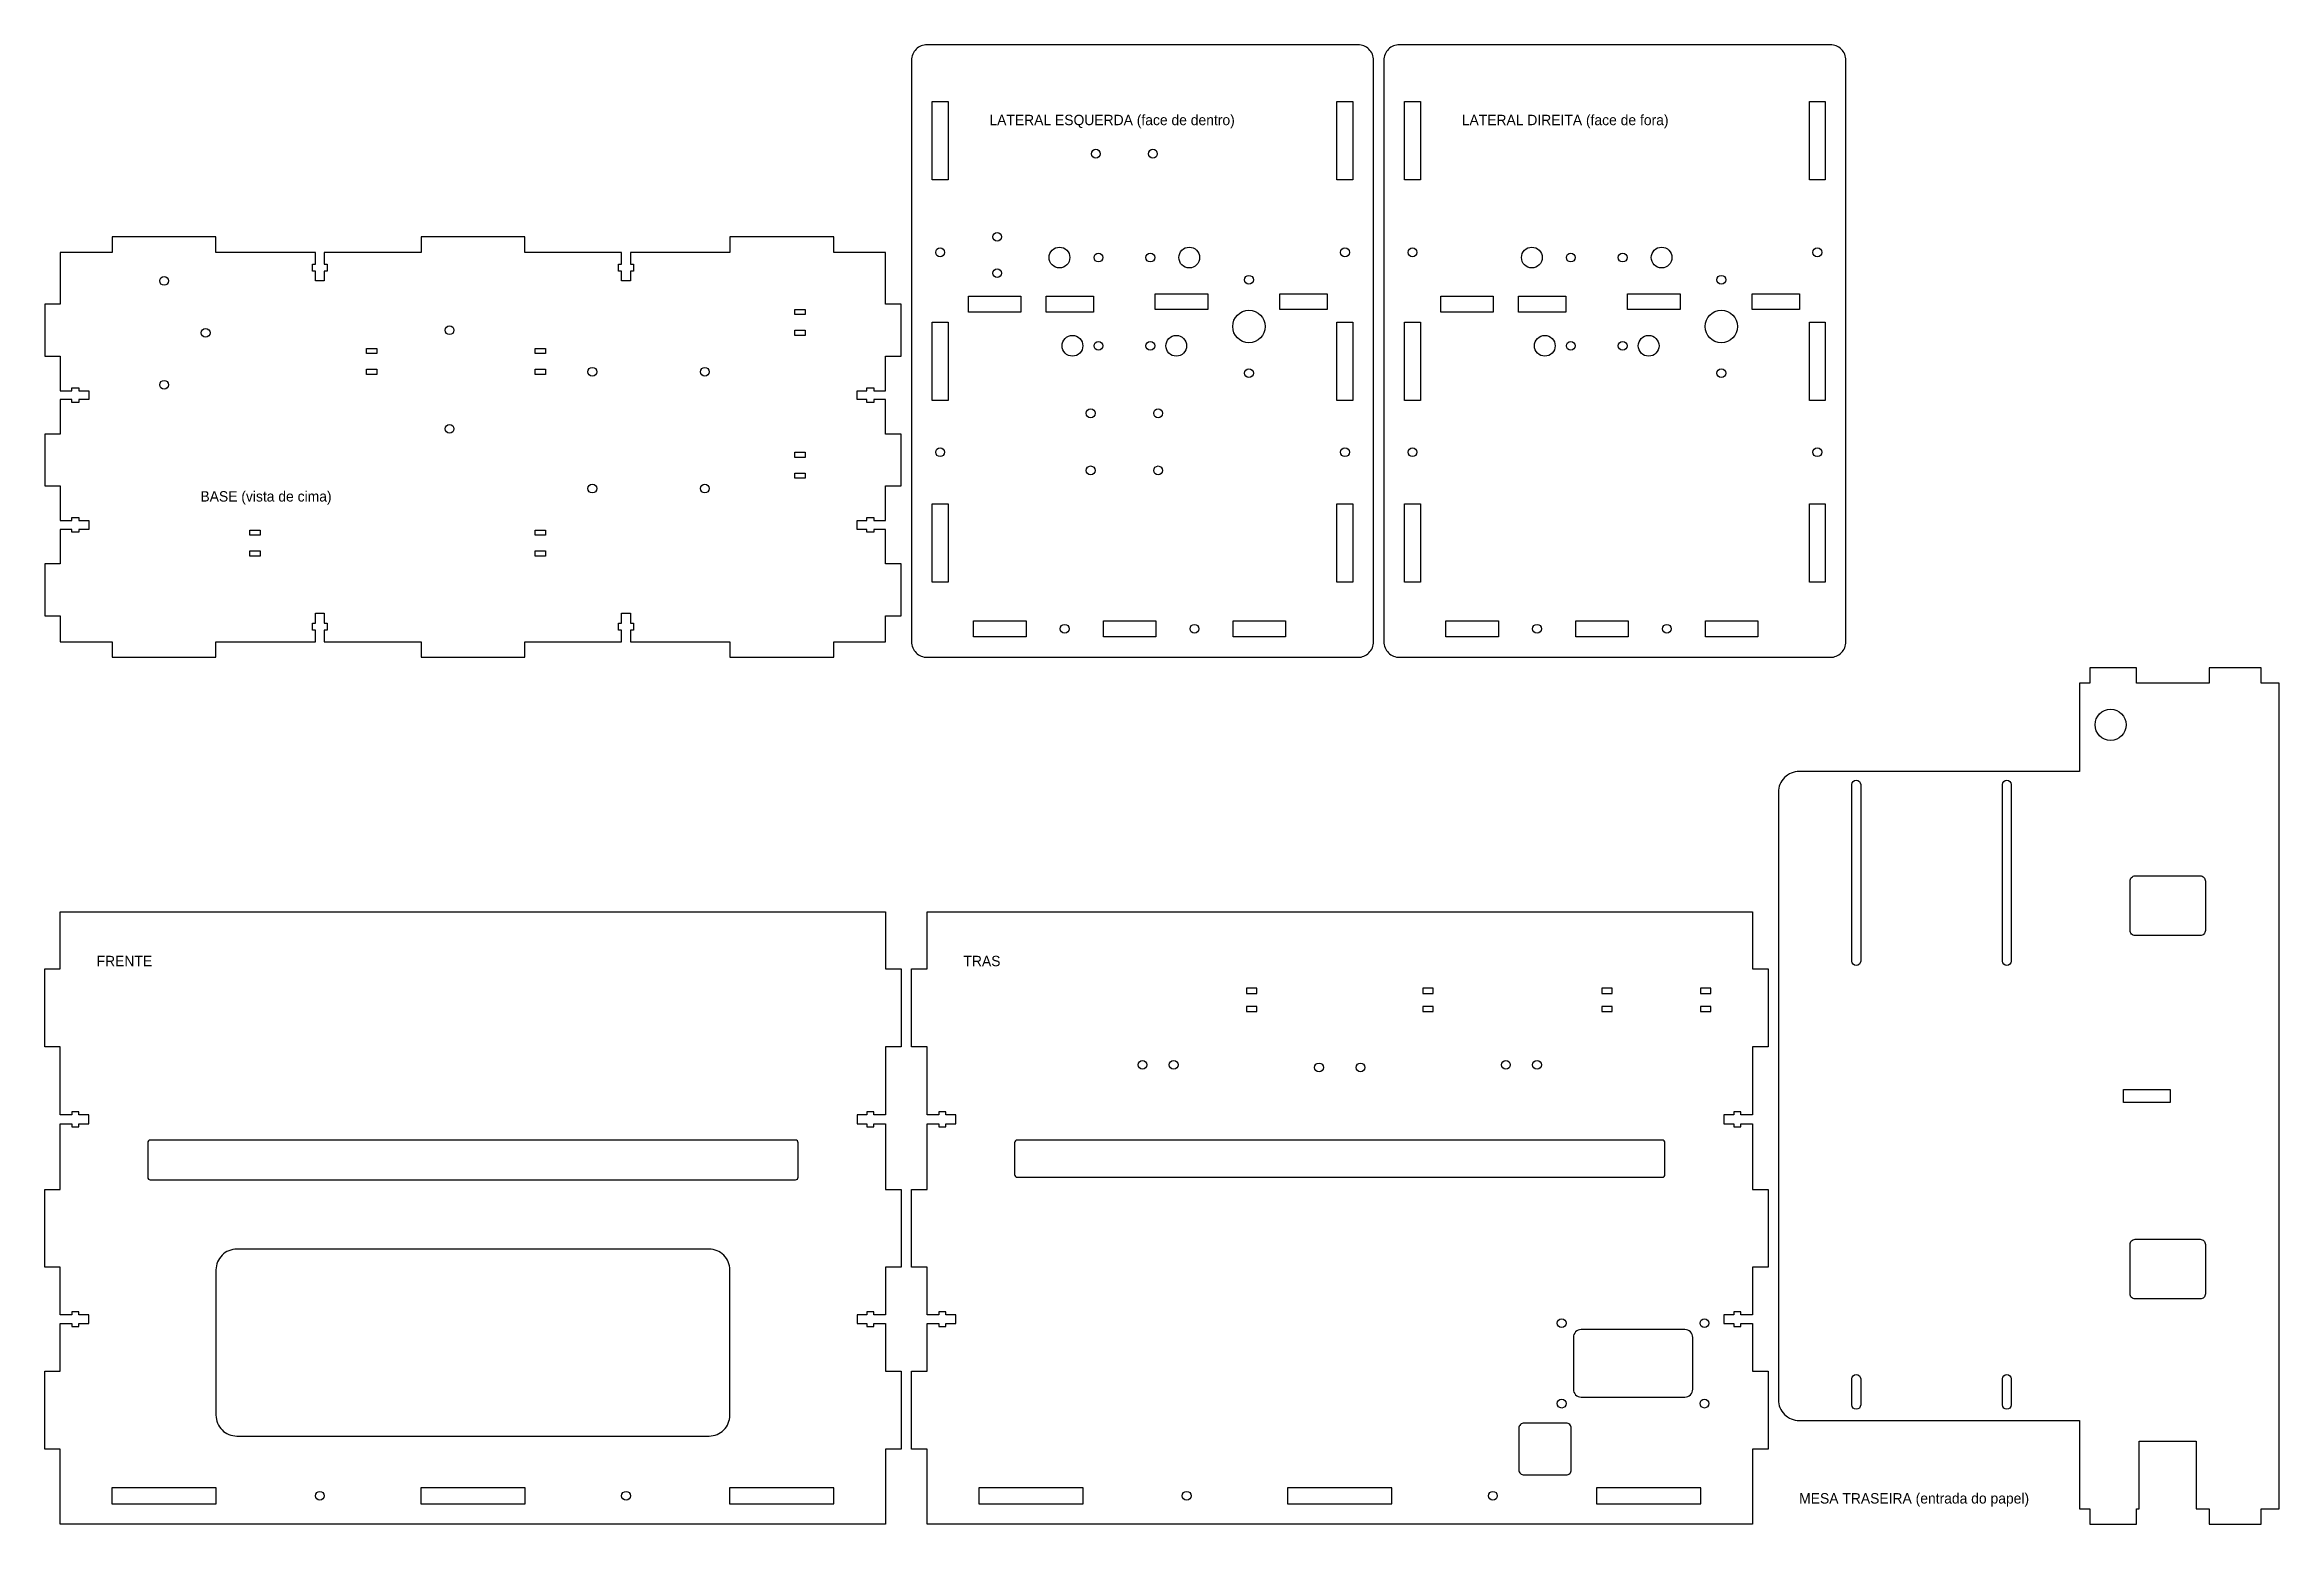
# Model space of a CAD drawing. Header units: millimetres. Extents: x 5 to 866, y 5 to 575.
import ezdxf

# ---------------------------------------------------------------- set-up
doc = ezdxf.new("R2010")
doc.units = ezdxf.units.MM
doc.layers.add('CORTE', color=1, linetype='CONTINUOUS')
doc.layers.add('GRAVAR', color=5, linetype='CONTINUOUS')

msp = doc.modelspace()

# ---------------------------------------------------------------- linework, layer by layer
at = {"layer": 'CORTE'}
for points in [[(339, 345, 0.414214), (345, 339), (511, 339, 0.414214), (517, 345), (517, 569, 0.414214), (511, 575), (345, 575, 0.414214), (339, 569)], [(521, 345, 0.414214), (527, 339), (693, 339, 0.414214), (699, 345), (699, 569, 0.414214), (693, 575), (527, 575, 0.414214), (521, 569)], [(789, 329), (789, 295), (681, 295, 0.414214), (673, 287), (673, 53, 0.414214), (681, 45), (789, 45), (789, 11), (793, 11), (793, 5), (811, 5), (811, 11), (812, 11), (812, 37), (834, 37), (834, 11), (839, 11), (839, 5), (859, 5), (859, 11), (866, 11), (866, 329), (859, 329), (859, 335), (839, 335), (839, 329), (811, 329), (811, 335), (793, 335), (793, 329)], [(704.7, 222, -1), (701.3, 222), (701.3, 290, -1), (704.7, 290)], [(762.7, 222, -1), (759.3, 222), (759.3, 290, -1), (762.7, 290)], [(835.5, 231.8), (810.5, 231.8, -0.414214), (808.5, 233.8), (808.5, 252.8, -0.414214), (810.5, 254.8), (835.5, 254.8, -0.414214), (837.5, 252.8), (837.5, 233.8, -0.414214)], [(295.3, 152, 0.414214), (294.3, 153), (45.7, 153, 0.414214), (44.7, 152), (44.7, 138.7, 0.414214), (45.7, 137.7), (294.3, 137.7, 0.414214), (295.3, 138.7)], [(629.3, 152, 0.414214), (628.3, 153), (379.7, 153, 0.414214), (378.7, 152), (378.7, 139.7, 0.414214), (379.7, 138.7), (628.3, 138.7, 0.414214), (629.3, 139.7)], [(835.5, 91.8), (810.5, 91.8, -0.414214), (808.5, 93.8), (808.5, 112.8, -0.414214), (810.5, 114.8), (835.5, 114.8, -0.414214), (837.5, 112.8), (837.5, 93.8, -0.414214)], [(269, 103, 0.414214), (261, 111), (79, 111, 0.414214), (71, 103), (71, 47, 0.414214), (79, 39), (261, 39, 0.414214), (269, 47)], [(640, 77, 0.414214), (637, 80), (597, 80, 0.414214), (594, 77), (594, 57, 0.414214), (597, 54), (637, 54, 0.414214), (640, 57)], [(704.7, 51, -1), (701.3, 51), (701.3, 61, -1), (704.7, 61)], [(762.7, 51, -1), (759.3, 51), (759.3, 61, -1), (762.7, 61)], [(593.2, 42, 0.414214), (591.2, 44), (575, 44, 0.414214), (573, 42), (573, 26, 0.414214), (575, 24), (591.2, 24, 0.414214), (593.2, 26)]]:
    msp.add_lwpolyline(points, format="xyb", close=True, dxfattribs=at)
for points in [[(346.925, 522.9), (346.925, 553.1), (353.075, 553.1), (353.075, 522.9)], [(502.925, 522.9), (502.925, 553.1), (509.075, 553.1), (509.075, 522.9)], [(528.925, 522.9), (528.925, 553.1), (535.075, 553.1), (535.075, 522.9)], [(684.925, 522.9), (684.925, 553.1), (691.075, 553.1), (691.075, 522.9)], [(190, 339), (190, 345), (227.3, 345), (227.3, 349.5), (226.15, 349.5), (226.15, 352.2), (227.3, 352.2), (227.3, 356), (230.7, 356), (230.7, 352.2), (231.85, 352.2), (231.85, 349.5), (230.7, 349.5), (230.7, 345), (269, 345), (269, 339), (309, 339), (309, 345), (329, 345), (329, 355), (335, 355), (335, 375), (329, 375), (329, 388.3), (324.5, 388.3), (324.5, 387.15), (321.8, 387.15), (321.8, 388.3), (318, 388.3), (318, 391.7), (321.8, 391.7), (321.8, 392.85), (324.5, 392.85), (324.5, 391.7), (329, 391.7), (329, 405), (335, 405), (335, 425), (329, 425), (329, 438.3), (324.5, 438.3), (324.5, 437.15), (321.8, 437.15), (321.8, 438.3), (318, 438.3), (318, 441.7), (321.8, 441.7), (321.8, 442.85), (324.5, 442.85), (324.5, 441.7), (329, 441.7), (329, 455), (335, 455), (335, 475), (329, 475), (329, 495), (309, 495), (309, 501), (269, 501), (269, 495), (230.7, 495), (230.7, 490.5), (231.85, 490.5), (231.85, 487.8), (230.7, 487.8), (230.7, 484), (227.3, 484), (227.3, 487.8), (226.15, 487.8), (226.15, 490.5), (227.3, 490.5), (227.3, 495), (190, 495), (190, 501), (150, 501), (150, 495), (112.7, 495), (112.7, 490.5), (113.85, 490.5), (113.85, 487.8), (112.7, 487.8), (112.7, 484), (109.3, 484), (109.3, 487.8), (108.15, 487.8), (108.15, 490.5), (109.3, 490.5), (109.3, 495), (71, 495), (71, 501), (31, 501), (31, 495), (11, 495), (11, 475), (5, 475), (5, 455), (11, 455), (11, 441.7), (15.5, 441.7), (15.5, 442.85), (18.2, 442.85), (18.2, 441.7), (22, 441.7), (22, 438.3), (18.2, 438.3), (18.2, 437.15), (15.5, 437.15), (15.5, 438.3), (11, 438.3), (11, 425), (5, 425), (5, 405), (11, 405), (11, 391.7), (15.5, 391.7), (15.5, 392.85), (18.2, 392.85), (18.2, 391.7), (22, 391.7), (22, 388.3), (18.2, 388.3), (18.2, 387.15), (15.5, 387.15), (15.5, 388.3), (11, 388.3), (11, 375), (5, 375), (5, 355), (11, 355), (11, 345), (31, 345), (31, 339), (71, 339), (71, 345), (109.3, 345), (109.3, 349.5), (108.15, 349.5), (108.15, 352.2), (109.3, 352.2), (109.3, 356), (112.7, 356), (112.7, 352.2), (113.85, 352.2), (113.85, 349.5), (112.7, 349.5), (112.7, 345), (150, 345), (150, 339)], [(360.9, 471.925), (360.9, 478.075), (381.1, 478.075), (381.1, 471.925)], [(390.9, 471.925), (390.9, 478.075), (409.1, 478.075), (409.1, 471.925)], [(432.9, 472.925), (432.9, 479.075), (453.1, 479.075), (453.1, 472.925)], [(480.9, 472.925), (480.9, 479.075), (499.1, 479.075), (499.1, 472.925)], [(542.9, 471.925), (542.9, 478.075), (563.1, 478.075), (563.1, 471.925)], [(572.9, 471.925), (572.9, 478.075), (591.1, 478.075), (591.1, 471.925)], [(614.9, 472.925), (614.9, 479.075), (635.1, 479.075), (635.1, 472.925)], [(662.9, 472.925), (662.9, 479.075), (681.1, 479.075), (681.1, 472.925)], [(294, 471), (294, 473), (298, 473), (298, 471)], [(294, 463), (294, 465), (298, 465), (298, 463)], [(346.925, 437.9), (346.925, 468.1), (353.075, 468.1), (353.075, 437.9)], [(502.925, 437.9), (502.925, 468.1), (509.075, 468.1), (509.075, 437.9)], [(528.925, 437.9), (528.925, 468.1), (535.075, 468.1), (535.075, 437.9)], [(684.925, 437.9), (684.925, 468.1), (691.075, 468.1), (691.075, 437.9)], [(129, 456), (129, 458), (133, 458), (133, 456)], [(194, 456), (194, 458), (198, 458), (198, 456)], [(129, 448), (129, 450), (133, 450), (133, 448)], [(194, 448), (194, 450), (198, 450), (198, 448)], [(294, 416), (294, 418), (298, 418), (298, 416)], [(294, 408), (294, 410), (298, 410), (298, 408)], [(346.925, 367.9), (346.925, 398.1), (353.075, 398.1), (353.075, 367.9)], [(502.925, 367.9), (502.925, 398.1), (509.075, 398.1), (509.075, 367.9)], [(528.925, 367.9), (528.925, 398.1), (535.075, 398.1), (535.075, 367.9)], [(684.925, 367.9), (684.925, 398.1), (691.075, 398.1), (691.075, 367.9)], [(84, 386), (84, 388), (88, 388), (88, 386)], [(194, 386), (194, 388), (198, 388), (198, 386)], [(84, 378), (84, 380), (88, 380), (88, 378)], [(194, 378), (194, 380), (198, 380), (198, 378)], [(362.9, 346.925), (362.9, 353.075), (383.1, 353.075), (383.1, 346.925)], [(412.9, 346.925), (412.9, 353.075), (433.1, 353.075), (433.1, 346.925)], [(462.9, 346.925), (462.9, 353.075), (483.1, 353.075), (483.1, 346.925)], [(544.9, 346.925), (544.9, 353.075), (565.1, 353.075), (565.1, 346.925)], [(594.9, 346.925), (594.9, 353.075), (615.1, 353.075), (615.1, 346.925)], [(644.9, 346.925), (644.9, 353.075), (665.1, 353.075), (665.1, 346.925)], [(5, 134), (11, 134), (11, 159.3), (15.5, 159.3), (15.5, 158.15), (18.2, 158.15), (18.2, 159.3), (22, 159.3), (22, 162.7), (18.2, 162.7), (18.2, 163.85), (15.5, 163.85), (15.5, 162.7), (11, 162.7), (11, 189), (5, 189), (5, 219), (11, 219), (11, 241), (329, 241), (329, 219), (335, 219), (335, 189), (329, 189), (329, 162.7), (324.5, 162.7), (324.5, 163.85), (321.8, 163.85), (321.8, 162.7), (318, 162.7), (318, 159.3), (321.8, 159.3), (321.8, 158.15), (324.5, 158.15), (324.5, 159.3), (329, 159.3), (329, 134), (335, 134), (335, 104), (329, 104), (329, 85.7), (324.5, 85.7), (324.5, 86.85), (321.8, 86.85), (321.8, 85.7), (318, 85.7), (318, 82.3), (321.8, 82.3), (321.8, 81.15), (324.5, 81.15), (324.5, 82.3), (329, 82.3), (329, 64), (335, 64), (335, 34), (329, 34), (329, 5), (11, 5), (11, 34), (5, 34), (5, 64), (11, 64), (11, 82.3), (15.5, 82.3), (15.5, 81.15), (18.2, 81.15), (18.2, 82.3), (22, 82.3), (22, 85.7), (18.2, 85.7), (18.2, 86.85), (15.5, 86.85), (15.5, 85.7), (11, 85.7), (11, 104), (5, 104)], [(339, 134), (345, 134), (345, 159.3), (349.5, 159.3), (349.5, 158.15), (352.2, 158.15), (352.2, 159.3), (356, 159.3), (356, 162.7), (352.2, 162.7), (352.2, 163.85), (349.5, 163.85), (349.5, 162.7), (345, 162.7), (345, 189), (339, 189), (339, 219), (345, 219), (345, 241), (663, 241), (663, 219), (669, 219), (669, 189), (663, 189), (663, 162.7), (658.5, 162.7), (658.5, 163.85), (655.8, 163.85), (655.8, 162.7), (652, 162.7), (652, 159.3), (655.8, 159.3), (655.8, 158.15), (658.5, 158.15), (658.5, 159.3), (663, 159.3), (663, 134), (669, 134), (669, 104), (663, 104), (663, 85.7), (658.5, 85.7), (658.5, 86.85), (655.8, 86.85), (655.8, 85.7), (652, 85.7), (652, 82.3), (655.8, 82.3), (655.8, 81.15), (658.5, 81.15), (658.5, 82.3), (663, 82.3), (663, 64), (669, 64), (669, 34), (663, 34), (663, 5), (345, 5), (345, 34), (339, 34), (339, 64), (345, 64), (345, 82.3), (349.5, 82.3), (349.5, 81.15), (352.2, 81.15), (352.2, 82.3), (356, 82.3), (356, 85.7), (352.2, 85.7), (352.2, 86.85), (349.5, 86.85), (349.5, 85.7), (345, 85.7), (345, 104), (339, 104)], [(468, 209.5), (472, 209.5), (472, 211.5), (468, 211.5)], [(536, 209.5), (540, 209.5), (540, 211.5), (536, 211.5)], [(605, 209.5), (609, 209.5), (609, 211.5), (605, 211.5)], [(643, 209.5), (647, 209.5), (647, 211.5), (643, 211.5)], [(468, 202.5), (472, 202.5), (472, 204.5), (468, 204.5)], [(536, 202.5), (540, 202.5), (540, 204.5), (536, 204.5)], [(605, 202.5), (609, 202.5), (609, 204.5), (605, 204.5)], [(643, 202.5), (647, 202.5), (647, 204.5), (643, 204.5)], [(824, 167.5), (806, 167.5), (806, 172.5), (824, 172.5)], [(30.9, 12.925), (71.1, 12.925), (71.1, 19.075), (30.9, 19.075)], [(149.9, 12.925), (190.1, 12.925), (190.1, 19.075), (149.9, 19.075)], [(268.9, 12.925), (309.1, 12.925), (309.1, 19.075), (268.9, 19.075)], [(364.9, 12.925), (405.1, 12.925), (405.1, 19.075), (364.9, 19.075)], [(483.9, 12.925), (524.1, 12.925), (524.1, 19.075), (483.9, 19.075)], [(602.9, 12.925), (643.1, 12.925), (643.1, 19.075), (602.9, 19.075)]]:
    msp.add_lwpolyline(points, close=True, dxfattribs=at)
for centre, radius in [((410, 533), 1.7), ((432, 533), 1.7), ((372, 501), 1.7), ((350, 495), 1.7), ((396, 493), 4), ((411, 493), 1.7), ((431, 493), 1.7), ((446, 493), 4), ((506, 495), 1.7), ((532, 495), 1.7), ((578, 493), 4), ((593, 493), 1.7), ((613, 493), 1.7), ((628, 493), 4), ((688, 495), 1.7), ((51, 484), 1.7), ((372, 487), 1.7), ((469, 484.45), 1.7), ((651, 484.45), 1.7), ((67, 464), 1.7), ((161, 465), 1.7), ((469, 466.45), 6.25), ((651, 466.45), 6.25), ((401, 459), 4), ((411, 459), 1.7), ((431, 459), 1.7), ((441, 459), 4), ((583, 459), 4), ((593, 459), 1.7), ((613, 459), 1.7), ((623, 459), 4), ((216, 449), 1.7), ((259.34, 449), 1.7), ((469, 448.45), 1.7), ((651, 448.45), 1.7), ((51, 444), 1.7), ((408, 433), 1.7), ((434, 433), 1.7), ((161, 427), 1.7), ((350, 418), 1.7), ((506, 418), 1.7), ((532, 418), 1.7), ((688, 418), 1.7), ((216, 404), 1.7), ((259.34, 404), 1.7), ((408, 411), 1.7), ((434, 411), 1.7), ((398, 350), 1.7), ((448, 350), 1.7), ((580, 350), 1.7), ((630, 350), 1.7), ((801, 313), 6), ((428, 182), 1.7), ((440, 182), 1.7), ((496, 181), 1.7), ((512, 181), 1.7), ((568, 182), 1.7), ((580, 182), 1.7), ((589.5, 82.5), 1.7), ((644.5, 82.5), 1.7), ((589.5, 51.5), 1.7), ((644.5, 51.5), 1.7), ((111, 16), 1.7), ((229, 16), 1.7), ((445, 16), 1.7), ((563, 16), 1.7)]:
    msp.add_circle(centre, radius, dxfattribs=at)

# ---------------------------------------------------------------- texts
at = {"layer": 'GRAVAR'}
for s, p in [('LATERAL ESQUERDA (face de dentro)', (369, 544)), ('LATERAL DIREITA (face de fora)', (551, 544)), ('BASE (vista de cima)', (65, 399)), ('FRENTE', (25, 220)), ('TRAS', (359, 220)), ('MESA TRASEIRA (entrada do papel)', (681, 13))]:
    msp.add_text(s, height=4, dxfattribs=at).set_placement(p)

doc.saveas('drawing.dxf')
